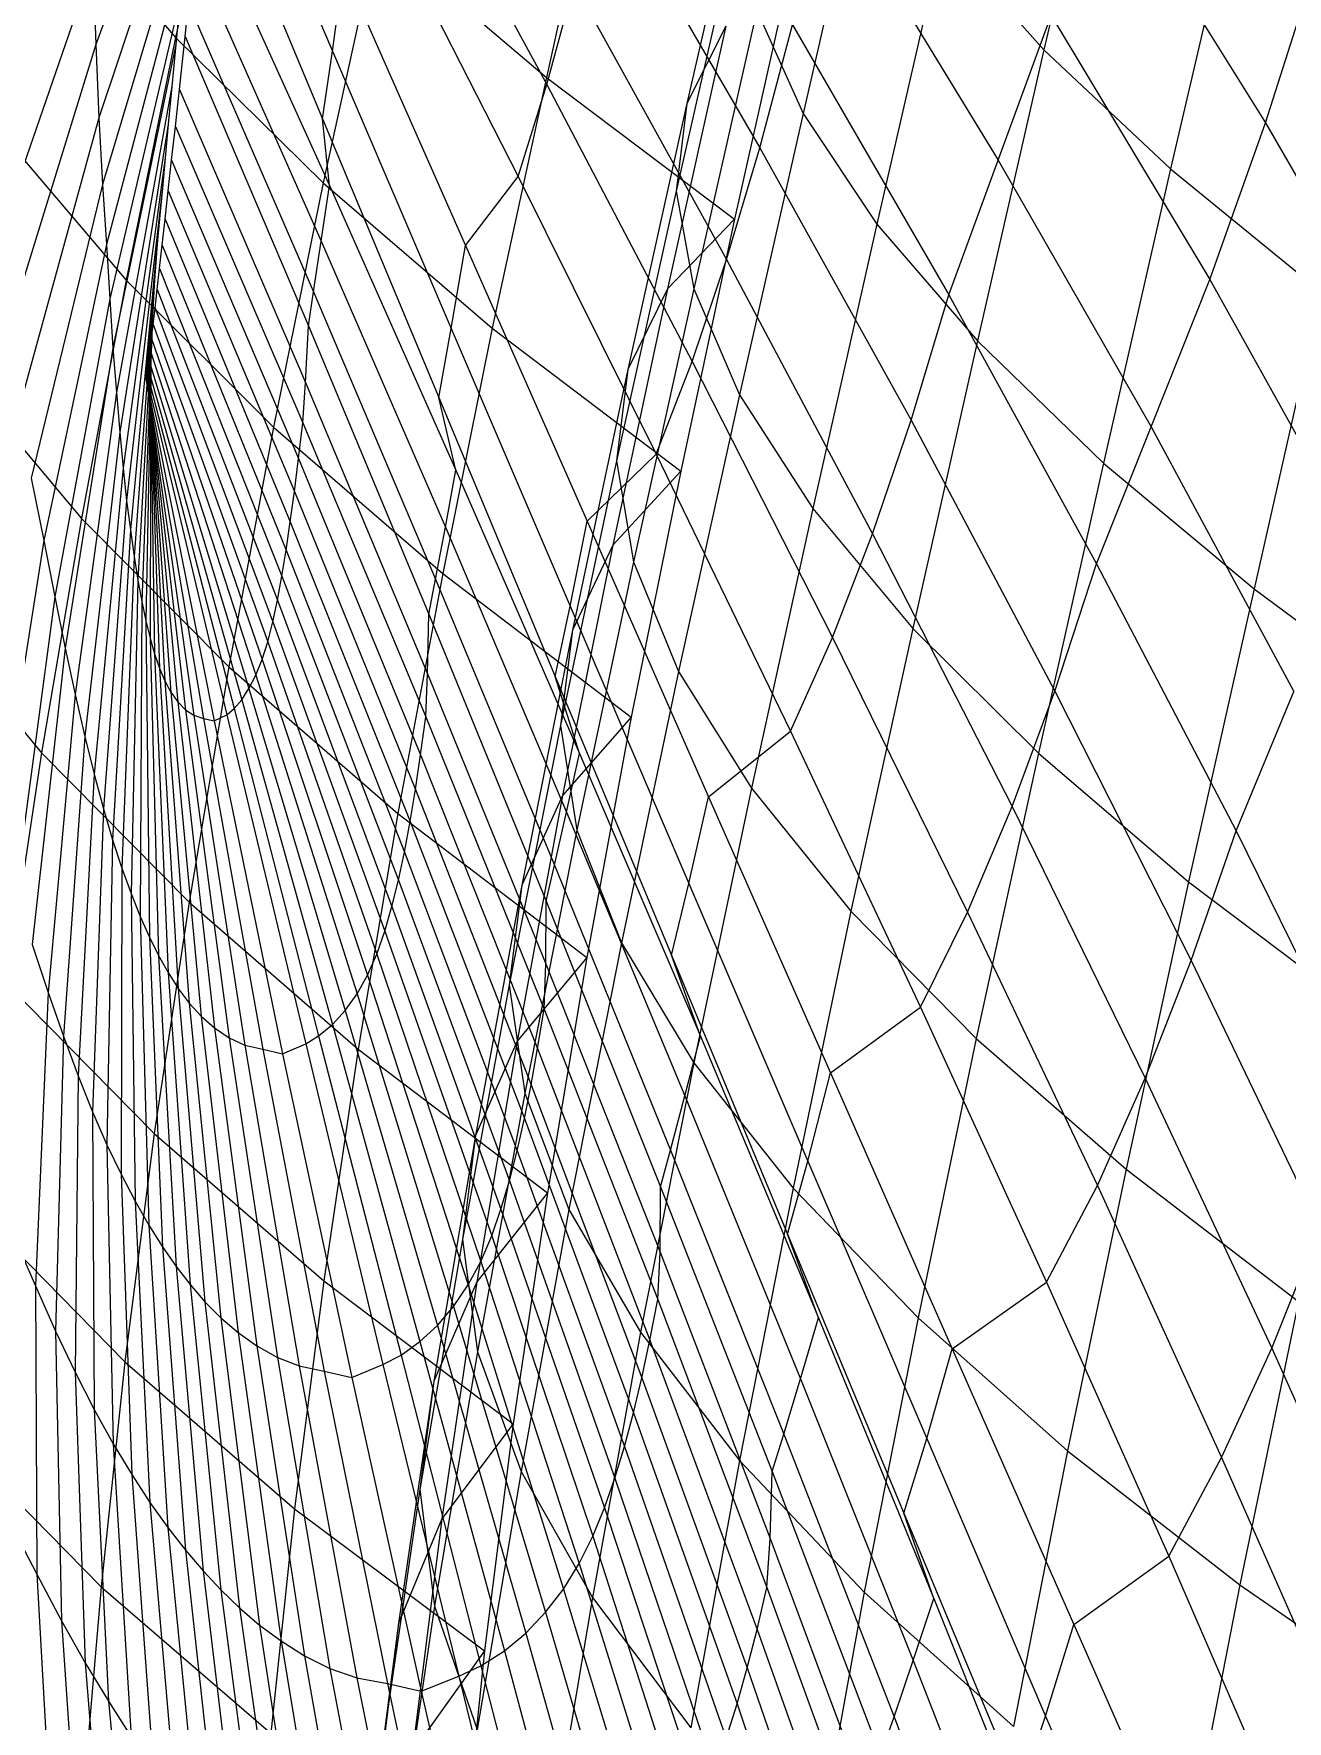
# Model space of a CAD drawing. Extents: x -429 to 429, y -1 to 209.
# Drawn here: x -425.75 to -419.12, y 125.71 to 134.63 of the extents above; entities that cross this region are included whole.
import ezdxf

# ---------------------------------------------------------------- set-up
doc = ezdxf.new("R2010")
doc.units = 0

msp = doc.modelspace()

# ---------------------------------------------------------------- linework, layer by layer
at = {"layer": 'default', "color": 5, "linetype": 'CONTINUOUS'}
for p, q in [((-424.853, 136.102, 258.441), (-425.424, 134.569, 256.815)), ((-420.048, 136.087, 215.105), (-420.412, 134.54, 215.056)), ((-424.714, 135.914, 227.342), (-425.002, 134.606, 227.328)), ((-422.737, 135.753, 225.515), (-423.042, 134.395, 225.495)), ((-424.889, 135.731, 258.458), (-425.408, 134.181, 256.847)), ((-421.972, 135.692, 221.896), (-422.299, 134.257, 221.864)), ((-421.339, 135.71, 217.671), (-421.685, 134.204, 217.631)), ((-419.377, 135.473, 213.912), (-419.742, 133.911, 213.861)), ((-424.921, 135.394, 258.474), (-425.388, 133.829, 256.877)), ((-425.661, 135.37, 228.393), (-425.002, 134.606, 227.328)), ((-422.025, 135.246, 220.45), (-422.356, 133.793, 220.415)), ((-423.934, 135.154, 226.368), (-424.222, 133.837, 226.354)), ((-423.934, 135.154, 226.368), (-423.042, 134.395, 225.495)), ((-420.946, 135.142, 216.331), (-421.295, 133.62, 216.289)), ((-420.946, 135.142, 216.331), (-420.412, 134.54, 215.056)), ((-424.951, 135.089, 258.488), (-425.368, 133.511, 256.905)), ((-425.439, 134.995, 256.78), (-425.96, 133.487, 255.148)), ((-425.439, 134.995, 256.78), (-425.424, 134.569, 256.815)), ((-421.741, 135.011, 224.755), (-422.047, 133.645, 224.732)), ((-421.741, 135.011, 224.755), (-422.047, 133.645, 224.732)), ((-424.977, 134.814, 258.501), (-425.35, 133.224, 256.932)), ((-424.977, 134.814, 258.501), (-425.001, 134.568, 258.513)), ((-422.093, 134.665, 223.315), (-422.402, 133.278, 223.29)), ((-422.093, 134.665, 223.315), (-422.299, 134.257, 221.864)), ((-421.929, 134.748, 219.023), (-422.263, 133.278, 218.987)), ((-421.929, 134.748, 219.023), (-421.685, 134.204, 217.631)), ((-425.002, 134.606, 227.328), (-425.263, 133.323, 227.324)), ((-425.002, 134.606, 227.328), (-424.222, 133.837, 226.354)), ((-424.982, 134.331, 258.536), (-424.951, 134.611, 258.524)), ((-424.951, 134.611, 258.524), (-424.3, 133.082, 257.269)), ((-425.424, 134.569, 256.815), (-425.895, 133.044, 255.198)), ((-425.424, 134.569, 256.815), (-425.408, 134.181, 256.847)), ((-425.001, 134.568, 258.513), (-425.333, 132.964, 256.955)), ((-425.001, 134.568, 258.513), (-425.022, 134.347, 258.523)), ((-420.412, 134.54, 215.056), (-420.763, 133.002, 215.013)), ((-420.412, 134.54, 215.056), (-419.742, 133.911, 213.861)), ((-423.042, 134.395, 225.495), (-423.328, 133.069, 225.48)), ((-423.042, 134.395, 225.495), (-422.047, 133.645, 224.732)), ((-425.022, 134.347, 258.523), (-425.315, 132.73, 256.978)), ((-425.022, 134.347, 258.523), (-425.041, 134.148, 258.533)), ((-425.003, 134.136, 258.544), (-424.982, 134.331, 258.536)), ((-424.982, 134.331, 258.536), (-424.315, 132.783, 257.288)), ((-422.299, 134.257, 221.864), (-422.611, 132.851, 221.836)), ((-422.299, 134.257, 221.864), (-422.356, 133.793, 220.415)), ((-425.408, 134.181, 256.847), (-425.831, 132.641, 255.245)), ((-425.408, 134.181, 256.847), (-425.388, 133.829, 256.877)), ((-425.041, 134.148, 258.533), (-425.297, 132.52, 256.999)), ((-425.041, 134.148, 258.533), (-425.057, 133.97, 258.541)), ((-425.023, 133.958, 258.552), (-425.003, 134.136, 258.544)), ((-425.003, 134.136, 258.544), (-424.329, 132.57, 257.301)), ((-421.685, 134.204, 217.631), (-422.021, 132.717, 217.593)), ((-421.685, 134.204, 217.631), (-421.295, 133.62, 216.289)), ((-425.921, 134.097, 228.389), (-425.263, 133.323, 227.324)), ((-425.057, 133.97, 258.541), (-425.279, 132.33, 257.018)), ((-425.057, 133.97, 258.541), (-425.072, 133.81, 258.549)), ((-425.041, 133.795, 258.559), (-425.023, 133.958, 258.552)), ((-425.023, 133.958, 258.552), (-424.352, 132.381, 257.309)), ((-419.742, 133.911, 213.861), (-420.096, 132.357, 213.816)), ((-419.742, 133.911, 213.861), (-418.945, 133.261, 212.758)), ((-425.388, 133.829, 256.877), (-425.765, 132.276, 255.29)), ((-425.388, 133.829, 256.877), (-425.368, 133.511, 256.905)), ((-425.072, 133.81, 258.549), (-425.261, 132.158, 257.037)), ((-425.072, 133.81, 258.549), (-425.086, 133.666, 258.556)), ((-425.058, 133.645, 258.565), (-425.041, 133.795, 258.559)), ((-425.041, 133.795, 258.559), (-424.374, 132.207, 257.316)), ((-424.222, 133.837, 226.354), (-424.484, 132.546, 226.348)), ((-424.222, 133.837, 226.354), (-423.328, 133.069, 225.48)), ((-422.356, 133.793, 220.415), (-422.671, 132.368, 220.386)), ((-422.356, 133.793, 220.415), (-422.263, 133.278, 218.987)), ((-425.086, 133.666, 258.556), (-425.241, 132.003, 257.054)), ((-425.086, 133.666, 258.556), (-425.098, 133.538, 258.562)), ((-425.073, 133.508, 258.571), (-425.058, 133.645, 258.565)), ((-425.058, 133.645, 258.565), (-424.396, 132.046, 257.322)), ((-422.047, 133.645, 224.732), (-422.402, 133.278, 223.29)), ((-422.047, 133.645, 224.732), (-422.331, 132.313, 224.715)), ((-422.047, 133.645, 224.732), (-422.331, 132.313, 224.715)), ((-421.295, 133.62, 216.289), (-421.634, 132.116, 216.251)), ((-421.295, 133.62, 216.289), (-420.763, 133.002, 215.013)), ((-425.368, 133.511, 256.905), (-425.699, 131.948, 255.333)), ((-425.368, 133.511, 256.905), (-425.35, 133.224, 256.932)), ((-425.098, 133.538, 258.562), (-425.221, 131.863, 257.071)), ((-425.098, 133.538, 258.562), (-425.108, 133.422, 258.567)), ((-425.087, 133.385, 258.576), (-425.073, 133.508, 258.571)), ((-425.073, 133.508, 258.571), (-424.418, 131.897, 257.327)), ((-425.108, 133.422, 258.567), (-425.201, 131.738, 257.087)), ((-425.108, 133.422, 258.567), (-425.117, 133.318, 258.572)), ((-425.099, 133.274, 258.581), (-425.087, 133.385, 258.576)), ((-425.087, 133.385, 258.576), (-424.441, 131.759, 257.33)), ((-425.263, 133.323, 227.324), (-425.5, 132.064, 227.327)), ((-425.263, 133.323, 227.324), (-424.484, 132.546, 226.348)), ((-425.117, 133.318, 258.572), (-425.18, 131.625, 257.102)), ((-425.117, 133.318, 258.572), (-425.126, 133.225, 258.577)), ((-425.11, 133.175, 258.585), (-425.099, 133.274, 258.581)), ((-425.099, 133.274, 258.581), (-424.464, 131.633, 257.333)), ((-422.402, 133.278, 223.29), (-422.691, 131.923, 223.27)), ((-422.402, 133.278, 223.29), (-422.611, 132.851, 221.836)), ((-422.263, 133.278, 218.987), (-422.581, 131.834, 218.956)), ((-422.263, 133.278, 218.987), (-422.021, 132.717, 217.593)), ((-418.945, 133.261, 212.758), (-419.3, 131.692, 212.712)), ((-425.35, 133.224, 256.932), (-425.64, 131.649, 255.373)), ((-425.35, 133.224, 256.932), (-425.333, 132.964, 256.955)), ((-425.126, 133.225, 258.577), (-425.159, 131.523, 257.116)), ((-425.126, 133.225, 258.577), (-425.133, 133.142, 258.581)), ((-425.121, 133.089, 258.588), (-425.11, 133.175, 258.585)), ((-425.11, 133.175, 258.585), (-424.488, 131.518, 257.334)), ((-425.14, 133.067, 258.585), (-425.145, 133.002, 258.588)), ((-425.133, 133.142, 258.581), (-425.14, 133.067, 258.585)), ((-425.14, 133.067, 258.585), (-425.114, 131.349, 257.143)), ((-425.133, 133.142, 258.581), (-425.137, 131.432, 257.129)), ((-425.129, 133.015, 258.591), (-425.121, 133.089, 258.588)), ((-425.121, 133.089, 258.588), (-424.515, 131.412, 257.334)), ((-424.315, 132.783, 257.288), (-424.3, 133.082, 257.269)), ((-424.3, 133.082, 257.269), (-423.664, 131.559, 256.008)), ((-423.328, 133.069, 225.48), (-423.59, 131.773, 225.472)), ((-423.328, 133.069, 225.48), (-422.331, 132.313, 224.715)), ((-425.145, 133.002, 258.588), (-425.15, 132.945, 258.591)), ((-425.145, 133.002, 258.588), (-425.088, 131.273, 257.157)), ((-425.137, 132.953, 258.594), (-425.129, 133.015, 258.591)), ((-425.129, 133.015, 258.591), (-424.545, 131.318, 257.332)), ((-420.763, 133.002, 215.013), (-421.105, 131.482, 214.973)), ((-420.763, 133.002, 215.013), (-420.096, 132.357, 213.816)), ((-425.333, 132.964, 256.955), (-425.586, 131.378, 255.409)), ((-425.333, 132.964, 256.955), (-425.315, 132.73, 256.978)), ((-425.154, 132.898, 258.593), (-425.156, 132.86, 258.595)), ((-425.15, 132.945, 258.591), (-425.154, 132.898, 258.593)), ((-425.154, 132.898, 258.593), (-425.027, 131.146, 257.186)), ((-425.15, 132.945, 258.591), (-425.059, 131.205, 257.171)), ((-425.148, 132.863, 258.597), (-425.143, 132.903, 258.596)), ((-425.143, 132.903, 258.596), (-425.137, 132.953, 258.594)), ((-425.143, 132.903, 258.596), (-424.614, 131.165, 257.321)), ((-425.137, 132.953, 258.594), (-424.578, 131.236, 257.327)), ((-426.156, 132.847, 228.393), (-425.5, 132.064, 227.327)), ((-425.158, 132.831, 258.597), (-425.159, 132.812, 258.598)), ((-425.159, 132.812, 258.598), (-424.906, 131.024, 257.235)), ((-425.159, 132.812, 258.598), (-425.159, 132.802, 258.599)), ((-425.159, 132.802, 258.599), (-424.855, 131.007, 257.254)), ((-425.159, 132.802, 258.599), (-425.158, 132.801, 258.599)), ((-425.156, 132.86, 258.595), (-425.158, 132.831, 258.597)), ((-425.158, 132.831, 258.597), (-424.95, 131.053, 257.219)), ((-425.158, 132.801, 258.599), (-425.156, 132.811, 258.599)), ((-425.158, 132.801, 258.599), (-424.798, 130.994, 257.275)), ((-425.156, 132.86, 258.595), (-424.991, 131.095, 257.202)), ((-425.156, 132.811, 258.599), (-425.153, 132.832, 258.598)), ((-425.156, 132.811, 258.599), (-424.731, 131.027, 257.293)), ((-425.153, 132.832, 258.598), (-425.148, 132.863, 258.597)), ((-425.153, 132.832, 258.598), (-424.693, 131.06, 257.303)), ((-425.148, 132.863, 258.597), (-424.652, 131.106, 257.313)), ((-422.611, 132.851, 221.836), (-422.903, 131.474, 221.814)), ((-422.611, 132.851, 221.836), (-422.671, 132.368, 220.386)), ((-425.315, 132.73, 256.978), (-425.533, 131.133, 255.443)), ((-425.315, 132.73, 256.978), (-425.297, 132.52, 256.999)), ((-424.329, 132.57, 257.301), (-424.315, 132.783, 257.288)), ((-424.315, 132.783, 257.288), (-423.67, 131.242, 256.032)), ((-422.021, 132.717, 217.593), (-422.343, 131.255, 217.561)), ((-422.021, 132.717, 217.593), (-421.634, 132.116, 216.251)), ((-424.484, 132.546, 226.348), (-424.721, 131.28, 226.35)), ((-424.484, 132.546, 226.348), (-423.59, 131.773, 225.472)), ((-424.352, 132.381, 257.309), (-424.329, 132.57, 257.301)), ((-424.329, 132.57, 257.301), (-423.679, 131.015, 256.048)), ((-425.297, 132.52, 256.999), (-425.482, 130.912, 255.475)), ((-425.297, 132.52, 256.999), (-425.279, 132.33, 257.018)), ((-424.374, 132.207, 257.316), (-424.352, 132.381, 257.309)), ((-424.352, 132.381, 257.309), (-423.707, 130.815, 256.055)), ((-422.671, 132.368, 220.386), (-422.967, 130.97, 220.362)), ((-422.671, 132.368, 220.386), (-422.581, 131.834, 218.956)), ((-420.096, 132.357, 213.816), (-420.44, 130.823, 213.774)), ((-420.096, 132.357, 213.816), (-419.3, 131.692, 212.712)), ((-425.765, 132.276, 255.29), (-425.699, 131.948, 255.333)), ((-425.279, 132.33, 257.018), (-425.433, 130.712, 255.505)), ((-425.279, 132.33, 257.018), (-425.261, 132.158, 257.037)), ((-422.331, 132.313, 224.715), (-422.691, 131.923, 223.27)), ((-422.331, 132.313, 224.715), (-422.593, 131.014, 224.706)), ((-422.331, 132.313, 224.715), (-422.593, 131.014, 224.706)), ((-424.396, 132.046, 257.322), (-424.374, 132.207, 257.316)), ((-424.374, 132.207, 257.316), (-423.734, 130.632, 256.061)), ((-425.261, 132.158, 257.037), (-425.384, 130.53, 255.534)), ((-425.261, 132.158, 257.037), (-425.241, 132.003, 257.054)), ((-421.634, 132.116, 216.251), (-421.958, 130.638, 216.217)), ((-421.634, 132.116, 216.251), (-421.105, 131.482, 214.973)), ((-425.5, 132.064, 227.327), (-425.711, 130.825, 227.339)), ((-425.5, 132.064, 227.327), (-424.721, 131.28, 226.35)), ((-425.241, 132.003, 257.054), (-425.335, 130.365, 255.562)), ((-425.241, 132.003, 257.054), (-425.221, 131.863, 257.071)), ((-424.418, 131.897, 257.327), (-424.396, 132.046, 257.322)), ((-424.396, 132.046, 257.322), (-423.762, 130.462, 256.065)), ((-425.699, 131.948, 255.333), (-425.944, 130.402, 253.775)), ((-425.699, 131.948, 255.333), (-425.64, 131.649, 255.373)), ((-422.691, 131.923, 223.27), (-422.956, 130.599, 223.258)), ((-422.691, 131.923, 223.27), (-422.903, 131.474, 221.814)), ((-425.221, 131.863, 257.071), (-425.286, 130.216, 255.588)), ((-425.221, 131.863, 257.071), (-425.201, 131.738, 257.087)), ((-424.441, 131.759, 257.33), (-424.418, 131.897, 257.327)), ((-424.418, 131.897, 257.327), (-423.792, 130.301, 256.069)), ((-422.581, 131.834, 218.956), (-422.88, 130.417, 218.931)), ((-422.581, 131.834, 218.956), (-422.343, 131.255, 217.561)), ((-425.201, 131.738, 257.087), (-425.237, 130.082, 255.614)), ((-425.201, 131.738, 257.087), (-425.18, 131.625, 257.102)), ((-424.464, 131.633, 257.333), (-424.441, 131.759, 257.33)), ((-424.441, 131.759, 257.33), (-423.824, 130.152, 256.07)), ((-423.59, 131.773, 225.472), (-423.827, 130.504, 225.473)), ((-423.59, 131.773, 225.472), (-422.593, 131.014, 224.706)), ((-425.64, 131.649, 255.373), (-425.849, 130.093, 253.827)), ((-425.64, 131.649, 255.373), (-425.586, 131.378, 255.409)), ((-424.488, 131.518, 257.334), (-424.464, 131.633, 257.333)), ((-424.464, 131.633, 257.333), (-423.858, 130.013, 256.07)), ((-419.3, 131.692, 212.712), (-419.647, 130.144, 212.668)), ((-419.3, 131.692, 212.712), (-418.386, 131.014, 211.712)), ((-426.366, 131.615, 228.405), (-425.711, 130.825, 227.339)), ((-425.18, 131.625, 257.102), (-425.189, 129.961, 255.638)), ((-425.18, 131.625, 257.102), (-425.159, 131.523, 257.116)), ((-423.67, 131.242, 256.032), (-423.664, 131.559, 256.008)), ((-423.664, 131.559, 256.008), (-423.043, 130.042, 254.74)), ((-425.159, 131.523, 257.116), (-425.14, 129.852, 255.662)), ((-425.159, 131.523, 257.116), (-425.137, 131.432, 257.129)), ((-424.515, 131.412, 257.334), (-424.488, 131.518, 257.334)), ((-424.488, 131.518, 257.334), (-423.895, 129.883, 256.068)), ((-422.903, 131.474, 221.814), (-423.172, 130.126, 221.8)), ((-422.903, 131.474, 221.814), (-422.967, 130.97, 220.362)), ((-421.105, 131.482, 214.973), (-421.432, 129.989, 214.938)), ((-421.105, 131.482, 214.973), (-420.44, 130.823, 213.774)), ((-425.586, 131.378, 255.409), (-425.761, 129.812, 253.876)), ((-425.586, 131.378, 255.409), (-425.533, 131.133, 255.443)), ((-425.137, 131.432, 257.129), (-425.092, 129.754, 255.684)), ((-425.137, 131.432, 257.129), (-425.114, 131.349, 257.143)), ((-424.545, 131.318, 257.332), (-424.515, 131.412, 257.334)), ((-424.515, 131.412, 257.334), (-423.938, 129.762, 256.064)), ((-425.114, 131.349, 257.143), (-425.042, 129.664, 255.707)), ((-425.114, 131.349, 257.143), (-425.088, 131.273, 257.157)), ((-425.088, 131.273, 257.157), (-424.988, 129.58, 255.731)), ((-425.088, 131.273, 257.157), (-425.059, 131.205, 257.171)), ((-424.721, 131.28, 226.35), (-424.931, 130.037, 226.361)), ((-424.721, 131.28, 226.35), (-423.827, 130.504, 225.473)), ((-424.578, 131.236, 257.327), (-424.545, 131.318, 257.332)), ((-424.545, 131.318, 257.332), (-423.987, 129.65, 256.057)), ((-425.059, 131.205, 257.171), (-424.93, 129.503, 255.756)), ((-425.059, 131.205, 257.171), (-425.027, 131.146, 257.186)), ((-424.614, 131.165, 257.321), (-424.578, 131.236, 257.327)), ((-424.578, 131.236, 257.327), (-424.043, 129.551, 256.046)), ((-423.679, 131.015, 256.048), (-423.67, 131.242, 256.032)), ((-423.67, 131.242, 256.032), (-423.045, 129.71, 254.767)), ((-422.343, 131.255, 217.561), (-422.645, 129.821, 217.535)), ((-422.343, 131.255, 217.561), (-421.958, 130.638, 216.217)), ((-425.533, 131.133, 255.443), (-425.676, 129.558, 253.921)), ((-425.533, 131.133, 255.443), (-425.482, 130.912, 255.475)), ((-425.027, 131.146, 257.186), (-424.866, 129.434, 255.782)), ((-425.027, 131.146, 257.186), (-424.991, 131.095, 257.202)), ((-424.991, 131.095, 257.202), (-424.797, 129.372, 255.809)), ((-424.991, 131.095, 257.202), (-424.95, 131.053, 257.219)), ((-424.693, 131.06, 257.303), (-424.652, 131.106, 257.313)), ((-424.652, 131.106, 257.313), (-424.614, 131.165, 257.321)), ((-424.652, 131.106, 257.313), (-424.173, 129.39, 256.016)), ((-424.614, 131.165, 257.321), (-424.105, 129.463, 256.032)), ((-424.95, 131.053, 257.219), (-424.719, 129.319, 255.839)), ((-424.95, 131.053, 257.219), (-424.906, 131.024, 257.235)), ((-424.906, 131.024, 257.235), (-424.636, 129.281, 255.87)), ((-424.906, 131.024, 257.235), (-424.855, 131.007, 257.254)), ((-424.855, 131.007, 257.254), (-424.54, 129.259, 255.904)), ((-424.855, 131.007, 257.254), (-424.798, 130.994, 257.275)), ((-424.798, 130.994, 257.275), (-424.731, 131.027, 257.293)), ((-424.731, 131.027, 257.293), (-424.693, 131.06, 257.303)), ((-424.731, 131.027, 257.293), (-424.314, 129.287, 255.977)), ((-424.693, 131.06, 257.303), (-424.246, 129.33, 255.996)), ((-423.707, 130.815, 256.055), (-423.679, 131.015, 256.048)), ((-423.679, 131.015, 256.048), (-423.054, 129.471, 254.784)), ((-422.593, 131.014, 224.706), (-422.956, 130.599, 223.258)), ((-422.593, 131.014, 224.706), (-422.828, 129.744, 224.705)), ((-422.593, 131.014, 224.706), (-422.828, 129.744, 224.705)), ((-424.798, 130.994, 257.275), (-424.436, 129.235, 255.942)), ((-422.967, 130.97, 220.362), (-423.239, 129.6, 220.346)), ((-422.967, 130.97, 220.362), (-422.88, 130.417, 218.931)), ((-425.482, 130.912, 255.475), (-425.595, 129.328, 253.964)), ((-425.482, 130.912, 255.475), (-425.433, 130.712, 255.505)), ((-425.711, 130.825, 227.339), (-425.894, 129.604, 227.359)), ((-425.711, 130.825, 227.339), (-424.931, 130.037, 226.361)), ((-423.734, 130.632, 256.061), (-423.707, 130.815, 256.055)), ((-423.707, 130.815, 256.055), (-423.088, 129.262, 254.79)), ((-420.44, 130.823, 213.774), (-420.769, 129.316, 213.738)), ((-420.44, 130.823, 213.774), (-419.647, 130.144, 212.668)), ((-425.433, 130.712, 255.505), (-425.517, 129.119, 254.004)), ((-425.433, 130.712, 255.505), (-425.384, 130.53, 255.534)), ((-423.762, 130.462, 256.065), (-423.734, 130.632, 256.061)), ((-423.734, 130.632, 256.061), (-423.122, 129.071, 254.794)), ((-422.956, 130.599, 223.258), (-423.196, 129.302, 223.255)), ((-422.956, 130.599, 223.258), (-423.172, 130.126, 221.8)), ((-421.958, 130.638, 216.217), (-422.263, 129.187, 216.189)), ((-421.958, 130.638, 216.217), (-421.432, 129.989, 214.938)), ((-425.384, 130.53, 255.534), (-425.441, 128.928, 254.043)), ((-425.384, 130.53, 255.534), (-425.335, 130.365, 255.562)), ((-423.827, 130.504, 225.473), (-424.037, 129.259, 225.483)), ((-423.827, 130.504, 225.473), (-422.828, 129.744, 224.705)), ((-423.792, 130.301, 256.069), (-423.762, 130.462, 256.065)), ((-423.762, 130.462, 256.065), (-423.158, 128.892, 254.796)), ((-422.88, 130.417, 218.931), (-423.156, 129.026, 218.914)), ((-422.88, 130.417, 218.931), (-422.645, 129.821, 217.535)), ((-425.335, 130.365, 255.562), (-425.365, 128.754, 254.08)), ((-425.335, 130.365, 255.562), (-425.286, 130.216, 255.588)), ((-423.824, 130.152, 256.07), (-423.792, 130.301, 256.069)), ((-423.792, 130.301, 256.069), (-423.196, 128.722, 254.797)), ((-425.286, 130.216, 255.588), (-425.29, 128.598, 254.116)), ((-425.286, 130.216, 255.588), (-425.237, 130.082, 255.614)), ((-423.858, 130.013, 256.07), (-423.824, 130.152, 256.07)), ((-423.824, 130.152, 256.07), (-423.237, 128.563, 254.796)), ((-423.172, 130.126, 221.8), (-423.416, 128.803, 221.794)), ((-423.172, 130.126, 221.8), (-423.239, 129.6, 220.346)), ((-419.647, 130.144, 212.668), (-419.977, 128.625, 212.63)), ((-419.647, 130.144, 212.668), (-418.734, 129.454, 211.667)), ((-425.237, 130.082, 255.614), (-425.216, 128.456, 254.151)), ((-425.237, 130.082, 255.614), (-425.189, 129.961, 255.638)), ((-424.931, 130.037, 226.361), (-425.115, 128.813, 226.381)), ((-424.931, 130.037, 226.361), (-424.037, 129.259, 225.483)), ((-423.045, 129.71, 254.767), (-423.043, 130.042, 254.74)), ((-423.043, 130.042, 254.74), (-422.439, 128.531, 253.467)), ((-425.189, 129.961, 255.638), (-425.143, 128.329, 254.184)), ((-425.189, 129.961, 255.638), (-425.14, 129.852, 255.662)), ((-423.895, 129.883, 256.068), (-423.858, 130.013, 256.07)), ((-423.858, 130.013, 256.07), (-423.282, 128.414, 254.793)), ((-421.432, 129.989, 214.938), (-421.738, 128.524, 214.909)), ((-421.432, 129.989, 214.938), (-420.769, 129.316, 213.738)), ((-425.14, 129.852, 255.662), (-425.071, 128.214, 254.216)), ((-425.14, 129.852, 255.662), (-425.092, 129.754, 255.684)), ((-423.938, 129.762, 256.064), (-423.895, 129.883, 256.068)), ((-423.895, 129.883, 256.068), (-423.331, 128.272, 254.788)), ((-425.761, 129.812, 253.876), (-425.676, 129.558, 253.921)), ((-423.987, 129.65, 256.057), (-423.938, 129.762, 256.064)), ((-423.938, 129.762, 256.064), (-423.389, 128.138, 254.78)), ((-422.645, 129.821, 217.535), (-422.923, 128.412, 217.517)), ((-422.645, 129.821, 217.535), (-422.263, 129.187, 216.189)), ((-425.092, 129.754, 255.684), (-424.999, 128.111, 254.247)), ((-425.092, 129.754, 255.684), (-425.042, 129.664, 255.707)), ((-422.828, 129.744, 224.705), (-423.196, 129.302, 223.255)), ((-423.054, 129.471, 254.784), (-423.045, 129.71, 254.767)), ((-423.045, 129.71, 254.767), (-422.441, 128.187, 253.494)), ((-422.828, 129.744, 224.705), (-423.036, 128.5, 224.712)), ((-422.828, 129.744, 224.705), (-423.036, 128.5, 224.712)), ((-425.894, 129.604, 227.359), (-425.115, 128.813, 226.381)), ((-425.042, 129.664, 255.707), (-424.925, 128.015, 254.278)), ((-425.042, 129.664, 255.707), (-424.988, 129.58, 255.731)), ((-424.988, 129.58, 255.731), (-424.847, 127.924, 254.311)), ((-424.988, 129.58, 255.731), (-424.93, 129.503, 255.756)), ((-424.043, 129.551, 256.046), (-423.987, 129.65, 256.057)), ((-423.987, 129.65, 256.057), (-423.455, 128.013, 254.768)), ((-423.239, 129.6, 220.346), (-423.486, 128.254, 220.34)), ((-423.239, 129.6, 220.346), (-423.156, 129.026, 218.914)), ((-425.676, 129.558, 253.921), (-425.743, 128.008, 252.415)), ((-425.676, 129.558, 253.921), (-425.595, 129.328, 253.964)), ((-424.93, 129.503, 255.756), (-424.763, 127.839, 254.345)), ((-424.93, 129.503, 255.756), (-424.866, 129.434, 255.782)), ((-424.105, 129.463, 256.032), (-424.043, 129.551, 256.046)), ((-424.043, 129.551, 256.046), (-423.532, 127.9, 254.751)), ((-424.866, 129.434, 255.782), (-424.672, 127.762, 254.381)), ((-424.866, 129.434, 255.782), (-424.797, 129.372, 255.809)), ((-424.173, 129.39, 256.016), (-424.105, 129.463, 256.032)), ((-424.105, 129.463, 256.032), (-423.617, 127.799, 254.73)), ((-423.088, 129.262, 254.79), (-423.054, 129.471, 254.784)), ((-423.054, 129.471, 254.784), (-422.453, 127.937, 253.51)), ((-425.595, 129.328, 253.964), (-425.637, 127.769, 252.468)), ((-425.595, 129.328, 253.964), (-425.517, 129.119, 254.004)), ((-424.797, 129.372, 255.809), (-424.573, 127.691, 254.419)), ((-424.797, 129.372, 255.809), (-424.719, 129.319, 255.839)), ((-424.719, 129.319, 255.839), (-424.464, 127.629, 254.46)), ((-424.719, 129.319, 255.839), (-424.636, 129.281, 255.87)), ((-424.314, 129.287, 255.977), (-424.246, 129.33, 255.996)), ((-424.246, 129.33, 255.996), (-424.173, 129.39, 256.016)), ((-424.246, 129.33, 255.996), (-423.81, 127.643, 254.678)), ((-424.173, 129.39, 256.016), (-423.71, 127.714, 254.706)), ((-420.769, 129.316, 213.738), (-421.077, 127.839, 213.708)), ((-420.769, 129.316, 213.738), (-419.977, 128.625, 212.63)), ((-424.636, 129.281, 255.87), (-424.348, 127.585, 254.502)), ((-424.636, 129.281, 255.87), (-424.54, 129.259, 255.904)), ((-424.54, 129.259, 255.904), (-424.216, 127.558, 254.549)), ((-424.54, 129.259, 255.904), (-424.436, 129.235, 255.942)), ((-424.436, 129.235, 255.942), (-424.314, 129.287, 255.977)), ((-424.436, 129.235, 255.942), (-424.071, 127.525, 254.602)), ((-424.314, 129.287, 255.977), (-423.906, 127.593, 254.65)), ((-424.037, 129.259, 225.483), (-424.219, 128.035, 225.502)), ((-424.037, 129.259, 225.483), (-423.036, 128.5, 224.712)), ((-423.196, 129.302, 223.255), (-423.416, 128.803, 221.794)), ((-423.196, 129.302, 223.255), (-423.41, 128.03, 223.26)), ((-423.122, 129.071, 254.794), (-423.088, 129.262, 254.79)), ((-423.088, 129.262, 254.79), (-422.495, 127.721, 253.513)), ((-422.263, 129.187, 216.189), (-422.544, 127.763, 216.171)), ((-422.263, 129.187, 216.189), (-421.738, 128.524, 214.909)), ((-425.517, 129.119, 254.004), (-425.533, 127.553, 252.518)), ((-425.517, 129.119, 254.004), (-425.441, 128.928, 254.043)), ((-423.158, 128.892, 254.796), (-423.122, 129.071, 254.794)), ((-423.122, 129.071, 254.794), (-422.538, 127.523, 253.515)), ((-423.156, 129.026, 218.914), (-423.406, 127.66, 218.906)), ((-423.156, 129.026, 218.914), (-422.923, 128.412, 217.517)), ((-425.441, 128.928, 254.043), (-425.432, 127.355, 252.566)), ((-425.441, 128.928, 254.043), (-425.365, 128.754, 254.08)), ((-423.196, 128.722, 254.797), (-423.158, 128.892, 254.796)), ((-423.158, 128.892, 254.796), (-422.581, 127.337, 253.515)), ((-425.115, 128.813, 226.381), (-425.27, 127.607, 226.411)), ((-425.115, 128.813, 226.381), (-424.219, 128.035, 225.502)), ((-423.416, 128.803, 221.794), (-423.636, 127.505, 221.798)), ((-423.416, 128.803, 221.794), (-423.486, 128.254, 220.34)), ((-425.365, 128.754, 254.08), (-425.332, 127.174, 252.612)), ((-425.365, 128.754, 254.08), (-425.29, 128.598, 254.116)), ((-423.237, 128.563, 254.796), (-423.196, 128.722, 254.797)), ((-423.196, 128.722, 254.797), (-422.629, 127.16, 253.513)), ((-425.29, 128.598, 254.116), (-425.234, 127.011, 252.656)), ((-425.29, 128.598, 254.116), (-425.216, 128.456, 254.151)), ((-419.977, 128.625, 212.63), (-420.287, 127.137, 212.599)), ((-419.977, 128.625, 212.63), (-419.065, 127.925, 211.627)), ((-423.282, 128.414, 254.793), (-423.237, 128.563, 254.796)), ((-423.237, 128.563, 254.796), (-422.68, 126.993, 253.509)), ((-422.441, 128.187, 253.494), (-422.439, 128.531, 253.467)), ((-422.439, 128.531, 253.467), (-421.849, 127.027, 252.187)), ((-421.738, 128.524, 214.909), (-422.021, 127.086, 214.89)), ((-421.738, 128.524, 214.909), (-421.077, 127.839, 213.708)), ((-425.216, 128.456, 254.151), (-425.138, 126.864, 252.699)), ((-425.216, 128.456, 254.151), (-425.143, 128.329, 254.184)), ((-423.036, 128.5, 224.712), (-423.41, 128.03, 223.26)), ((-423.036, 128.5, 224.712), (-423.217, 127.279, 224.73)), ((-423.036, 128.5, 224.712), (-423.217, 127.279, 224.73)), ((-426.049, 128.4, 227.39), (-425.27, 127.607, 226.411)), ((-423.331, 128.272, 254.788), (-423.282, 128.414, 254.793)), ((-423.282, 128.414, 254.793), (-422.735, 126.836, 253.503)), ((-422.923, 128.412, 217.517), (-423.175, 127.027, 217.508)), ((-422.923, 128.412, 217.517), (-422.544, 127.763, 216.171)), ((-425.857, 128.27, 252.359), (-425.743, 128.008, 252.415)), ((-425.143, 128.329, 254.184), (-425.043, 126.731, 252.74)), ((-425.143, 128.329, 254.184), (-425.071, 128.214, 254.216)), ((-423.486, 128.254, 220.34), (-423.71, 126.932, 220.342)), ((-423.486, 128.254, 220.34), (-423.406, 127.66, 218.906)), ((-423.389, 128.138, 254.78), (-423.331, 128.272, 254.788)), ((-423.331, 128.272, 254.788), (-422.797, 126.685, 253.494)), ((-425.071, 128.214, 254.216), (-424.95, 126.611, 252.78)), ((-425.071, 128.214, 254.216), (-424.999, 128.111, 254.247)), ((-422.453, 127.937, 253.51), (-422.441, 128.187, 253.494)), ((-422.441, 128.187, 253.494), (-421.859, 126.673, 252.212)), ((-424.999, 128.111, 254.247), (-424.857, 126.503, 252.819)), ((-424.999, 128.111, 254.247), (-424.925, 128.015, 254.278)), ((-423.455, 128.013, 254.768), (-423.389, 128.138, 254.78)), ((-423.389, 128.138, 254.78), (-422.869, 126.541, 253.482)), ((-425.743, 128.008, 252.415), (-425.736, 126.484, 250.927)), ((-425.743, 128.008, 252.415), (-425.637, 127.769, 252.468)), ((-424.925, 128.015, 254.278), (-424.763, 126.402, 252.858)), ((-424.925, 128.015, 254.278), (-424.847, 127.924, 254.311)), ((-424.219, 128.035, 225.502), (-424.373, 126.83, 225.531)), ((-424.219, 128.035, 225.502), (-423.217, 127.279, 224.73)), ((-423.41, 128.03, 223.26), (-423.636, 127.505, 221.798)), ((-423.41, 128.03, 223.26), (-423.594, 126.778, 223.276)), ((-423.532, 127.9, 254.751), (-423.455, 128.013, 254.768)), ((-423.455, 128.013, 254.768), (-422.951, 126.406, 253.465)), ((-424.847, 127.924, 254.311), (-424.664, 126.306, 252.898)), ((-424.847, 127.924, 254.311), (-424.763, 127.839, 254.345)), ((-423.617, 127.799, 254.73), (-423.532, 127.9, 254.751)), ((-423.532, 127.9, 254.751), (-423.046, 126.284, 253.442)), ((-422.495, 127.721, 253.513), (-422.453, 127.937, 253.51)), ((-422.453, 127.937, 253.51), (-421.877, 126.415, 252.226)), ((-419.065, 127.925, 211.627), (-419.375, 126.428, 211.594)), ((-424.763, 127.839, 254.345), (-424.558, 126.215, 252.94)), ((-424.763, 127.839, 254.345), (-424.672, 127.762, 254.381)), ((-423.71, 127.714, 254.706), (-423.617, 127.799, 254.73)), ((-423.617, 127.799, 254.73), (-423.15, 126.173, 253.416)), ((-421.077, 127.839, 213.708), (-421.362, 126.389, 213.688)), ((-421.077, 127.839, 213.708), (-420.287, 127.137, 212.599)), ((-425.637, 127.769, 252.468), (-425.606, 126.239, 250.989)), ((-425.637, 127.769, 252.468), (-425.533, 127.553, 252.518)), ((-424.672, 127.762, 254.381), (-424.444, 126.132, 252.984)), ((-424.672, 127.762, 254.381), (-424.573, 127.691, 254.419)), ((-423.81, 127.643, 254.678), (-423.71, 127.714, 254.706)), ((-423.71, 127.714, 254.706), (-423.264, 126.079, 253.385)), ((-422.544, 127.763, 216.171), (-422.798, 126.362, 216.162)), ((-422.544, 127.763, 216.171), (-422.021, 127.086, 214.89)), ((-422.538, 127.523, 253.515), (-422.495, 127.721, 253.513)), ((-422.495, 127.721, 253.513), (-421.928, 126.193, 252.226)), ((-424.573, 127.691, 254.419), (-424.321, 126.054, 253.031)), ((-424.573, 127.691, 254.419), (-424.464, 127.629, 254.46)), ((-424.464, 127.629, 254.46), (-424.186, 125.986, 253.082)), ((-424.464, 127.629, 254.46), (-424.348, 127.585, 254.502)), ((-423.906, 127.593, 254.65), (-423.81, 127.643, 254.678)), ((-423.81, 127.643, 254.678), (-423.388, 126.001, 253.35)), ((-423.406, 127.66, 218.906), (-423.634, 126.316, 218.907)), ((-423.406, 127.66, 218.906), (-423.175, 127.027, 217.508)), ((-425.533, 127.553, 252.518), (-425.48, 126.017, 251.048)), ((-425.533, 127.553, 252.518), (-425.432, 127.355, 252.566)), ((-425.27, 127.607, 226.411), (-425.396, 126.418, 226.451)), ((-425.27, 127.607, 226.411), (-424.373, 126.83, 225.531)), ((-424.348, 127.585, 254.502), (-424.044, 125.937, 253.134)), ((-424.348, 127.585, 254.502), (-424.216, 127.558, 254.549)), ((-424.216, 127.558, 254.549), (-423.882, 125.907, 253.191)), ((-424.216, 127.558, 254.549), (-424.071, 127.525, 254.602)), ((-424.071, 127.525, 254.602), (-423.906, 127.593, 254.65)), ((-423.906, 127.593, 254.65), (-423.505, 125.946, 253.314)), ((-424.071, 127.525, 254.602), (-423.704, 125.866, 253.255)), ((-423.636, 127.505, 221.798), (-423.823, 126.226, 221.813)), ((-423.636, 127.505, 221.798), (-423.71, 126.932, 220.342)), ((-422.581, 127.337, 253.515), (-422.538, 127.523, 253.515)), ((-422.538, 127.523, 253.515), (-421.981, 125.989, 252.225)), ((-425.432, 127.355, 252.566), (-425.357, 125.813, 251.104)), ((-425.432, 127.355, 252.566), (-425.332, 127.174, 252.612)), ((-423.217, 127.279, 224.73), (-423.594, 126.778, 223.276)), ((-423.217, 127.279, 224.73), (-423.369, 126.079, 224.757)), ((-423.217, 127.279, 224.73), (-423.369, 126.079, 224.757)), ((-422.629, 127.16, 253.513), (-422.581, 127.337, 253.515)), ((-422.581, 127.337, 253.515), (-422.034, 125.799, 252.221)), ((-426.176, 127.213, 227.43), (-425.396, 126.418, 226.451)), ((-425.332, 127.174, 252.612), (-425.237, 125.626, 251.158)), ((-425.332, 127.174, 252.612), (-425.234, 127.011, 252.656)), ((-422.68, 126.993, 253.509), (-422.629, 127.16, 253.513)), ((-422.629, 127.16, 253.513), (-422.091, 125.616, 252.216)), ((-422.021, 127.086, 214.89), (-422.278, 125.672, 214.88)), ((-422.021, 127.086, 214.89), (-421.362, 126.389, 213.688)), ((-420.287, 127.137, 212.599), (-420.572, 125.679, 212.577)), ((-420.287, 127.137, 212.599), (-419.375, 126.428, 211.594)), ((-425.234, 127.011, 252.656), (-425.119, 125.457, 251.21)), ((-425.234, 127.011, 252.656), (-425.138, 126.864, 252.699)), ((-423.175, 127.027, 217.508), (-423.407, 125.664, 217.508)), ((-423.175, 127.027, 217.508), (-422.798, 126.362, 216.162)), ((-422.735, 126.836, 253.503), (-422.68, 126.993, 253.509)), ((-422.68, 126.993, 253.509), (-422.153, 125.443, 252.209)), ((-421.859, 126.673, 252.212), (-421.849, 127.027, 252.187)), ((-421.849, 127.027, 252.187), (-421.276, 125.529, 250.902)), ((-423.71, 126.932, 220.342), (-423.901, 125.628, 220.356)), ((-423.71, 126.932, 220.342), (-423.634, 126.316, 218.907)), ((-425.138, 126.864, 252.699), (-425.004, 125.305, 251.26)), ((-425.138, 126.864, 252.699), (-425.043, 126.731, 252.74)), ((-424.373, 126.83, 225.531), (-424.498, 125.644, 225.57)), ((-424.373, 126.83, 225.531), (-423.369, 126.079, 224.757)), ((-422.797, 126.685, 253.494), (-422.735, 126.836, 253.503)), ((-422.735, 126.836, 253.503), (-422.219, 125.28, 252.199)), ((-425.874, 126.753, 250.861), (-425.736, 126.484, 250.927)), ((-425.043, 126.731, 252.74), (-424.89, 125.168, 251.309)), ((-425.043, 126.731, 252.74), (-424.95, 126.611, 252.78)), ((-423.594, 126.778, 223.276), (-423.823, 126.226, 221.813)), ((-423.594, 126.778, 223.276), (-423.75, 125.547, 223.302)), ((-422.869, 126.541, 253.482), (-422.797, 126.685, 253.494)), ((-422.797, 126.685, 253.494), (-422.293, 125.124, 252.187)), ((-421.877, 126.415, 252.226), (-421.859, 126.673, 252.212)), ((-421.859, 126.673, 252.212), (-421.298, 125.167, 250.922)), ((-424.95, 126.611, 252.78), (-424.778, 125.044, 251.356)), ((-424.95, 126.611, 252.78), (-424.857, 126.503, 252.819)), ((-425.736, 126.484, 250.927), (-425.652, 124.99, 249.459)), ((-425.736, 126.484, 250.927), (-425.606, 126.239, 250.989)), ((-424.857, 126.503, 252.819), (-424.668, 124.932, 251.401)), ((-424.857, 126.503, 252.819), (-424.763, 126.402, 252.858)), ((-422.951, 126.406, 253.465), (-422.869, 126.541, 253.482)), ((-422.869, 126.541, 253.482), (-422.377, 124.973, 252.17)), ((-425.396, 126.418, 226.451), (-425.496, 125.244, 226.499)), ((-425.396, 126.418, 226.451), (-424.498, 125.644, 225.57)), ((-424.763, 126.402, 252.858), (-424.556, 124.828, 251.446)), ((-424.763, 126.402, 252.858), (-424.664, 126.306, 252.898)), ((-423.046, 126.284, 253.442), (-422.951, 126.406, 253.465)), ((-422.951, 126.406, 253.465), (-422.473, 124.832, 252.149)), ((-421.928, 126.193, 252.226), (-421.877, 126.415, 252.226)), ((-421.877, 126.415, 252.226), (-421.326, 124.904, 250.933)), ((-421.362, 126.389, 213.688), (-421.619, 124.965, 213.677)), ((-421.362, 126.389, 213.688), (-420.572, 125.679, 212.577)), ((-419.375, 126.428, 211.594), (-419.661, 124.964, 211.571)), ((-419.375, 126.428, 211.594), (-418.353, 125.719, 210.704)), ((-424.664, 126.306, 252.898), (-424.439, 124.727, 251.493)), ((-424.664, 126.306, 252.898), (-424.558, 126.215, 252.94)), ((-423.634, 126.316, 218.907), (-423.827, 124.99, 218.92)), ((-423.634, 126.316, 218.907), (-423.407, 125.664, 217.508)), ((-423.15, 126.173, 253.416), (-423.046, 126.284, 253.442)), ((-423.046, 126.284, 253.442), (-422.584, 124.703, 252.121)), ((-422.798, 126.362, 216.162), (-423.031, 124.984, 216.16)), ((-422.798, 126.362, 216.162), (-422.278, 125.672, 214.88)), ((-425.606, 126.239, 250.989), (-425.503, 124.739, 249.529)), ((-425.606, 126.239, 250.989), (-425.48, 126.017, 251.048)), ((-424.558, 126.215, 252.94), (-424.315, 124.632, 251.543)), ((-424.558, 126.215, 252.94), (-424.444, 126.132, 252.984)), ((-423.823, 126.226, 221.813), (-423.981, 124.966, 221.838)), ((-423.823, 126.226, 221.813), (-423.901, 125.628, 220.356)), ((-421.981, 125.989, 252.225), (-421.928, 126.193, 252.226)), ((-421.928, 126.193, 252.226), (-421.388, 124.677, 250.929)), ((-424.444, 126.132, 252.984), (-424.182, 124.545, 251.594)), ((-424.444, 126.132, 252.984), (-424.321, 126.054, 253.031)), ((-423.264, 126.079, 253.385), (-423.15, 126.173, 253.416)), ((-423.15, 126.173, 253.416), (-422.705, 124.587, 252.089)), ((-425.48, 126.017, 251.048), (-425.357, 124.512, 249.596)), ((-425.48, 126.017, 251.048), (-425.357, 125.813, 251.104)), ((-424.321, 126.054, 253.031), (-424.04, 124.463, 251.648)), ((-424.321, 126.054, 253.031), (-424.186, 125.986, 253.082)), ((-423.369, 126.079, 224.757), (-423.75, 125.547, 223.302)), ((-423.369, 126.079, 224.757), (-423.492, 124.899, 224.794)), ((-423.369, 126.079, 224.757), (-423.492, 124.899, 224.794)), ((-423.388, 126.001, 253.35), (-423.264, 126.079, 253.385)), ((-423.264, 126.079, 253.385), (-422.836, 124.487, 252.053)), ((-424.186, 125.986, 253.082), (-423.886, 124.39, 251.706)), ((-424.186, 125.986, 253.082), (-424.044, 125.937, 253.134)), ((-424.044, 125.937, 253.134), (-423.722, 124.337, 251.765)), ((-424.044, 125.937, 253.134), (-423.882, 125.907, 253.191)), ((-423.704, 125.866, 253.255), (-423.505, 125.946, 253.314)), ((-423.505, 125.946, 253.314), (-423.388, 126.001, 253.35)), ((-423.505, 125.946, 253.314), (-423.113, 124.346, 251.97)), ((-423.388, 126.001, 253.35), (-422.978, 124.405, 252.011)), ((-422.034, 125.799, 252.221), (-421.981, 125.989, 252.225)), ((-421.981, 125.989, 252.225), (-421.452, 124.47, 250.923)), ((-423.882, 125.907, 253.191), (-423.539, 124.304, 251.83)), ((-423.882, 125.907, 253.191), (-423.704, 125.866, 253.255)), ((-423.704, 125.866, 253.255), (-423.334, 124.26, 251.903)), ((-425.357, 125.813, 251.104), (-425.217, 124.303, 249.659)), ((-425.357, 125.813, 251.104), (-425.237, 125.626, 251.158)), ((-422.091, 125.616, 252.216), (-422.034, 125.799, 252.221)), ((-422.034, 125.799, 252.221), (-421.516, 124.276, 250.917))]:
    msp.add_line(p, q, dxfattribs=at)
at = {"layer": 'default', "color": 1, "linetype": 'CONTINUOUS'}
for p, q in [((-424.801, 136, 258.463), (-424.173, 134.534, 257.195)), ((-424.839, 135.65, 258.478), (-424.225, 134.176, 257.206)), ((-424.873, 135.332, 258.492), (-424.189, 133.824, 257.247)), ((-424.904, 135.045, 258.505), (-424.233, 133.529, 257.256)), ((-424.173, 134.534, 257.195), (-424.113, 134.964, 257.182)), ((-424.113, 134.964, 257.182), (-423.47, 133.507, 255.919)), ((-424.951, 134.611, 258.524), (-424.933, 134.784, 258.516)), ((-424.933, 134.784, 258.516), (-424.273, 133.261, 257.264)), ((-424.951, 134.611, 258.524), (-424.3, 133.082, 257.269)), ((-424.225, 134.176, 257.206), (-424.173, 134.534, 257.195)), ((-424.173, 134.534, 257.195), (-423.545, 133.067, 255.928)), ((-424.225, 134.176, 257.206), (-423.61, 132.703, 255.934)), ((-424.189, 133.824, 257.247), (-424.225, 134.176, 257.206)), ((-423.47, 133.507, 255.919), (-423.191, 133.871, 255.987)), ((-424.233, 133.529, 257.256), (-424.189, 133.824, 257.247)), ((-424.189, 133.824, 257.247), (-423.52, 132.32, 255.996)), ((-424.273, 133.261, 257.264), (-424.233, 133.529, 257.256)), ((-424.233, 133.529, 257.256), (-423.576, 132.018, 256.001)), ((-423.545, 133.067, 255.928), (-423.47, 133.507, 255.919)), ((-423.47, 133.507, 255.919), (-422.827, 132.049, 254.655)), ((-424.3, 133.082, 257.269), (-424.273, 133.261, 257.264)), ((-424.273, 133.261, 257.264), (-423.628, 131.743, 256.005)), ((-424.3, 133.082, 257.269), (-423.664, 131.559, 256.008)), ((-423.61, 132.703, 255.934), (-423.545, 133.067, 255.928)), ((-423.545, 133.067, 255.928), (-422.916, 131.601, 254.66)), ((-423.61, 132.703, 255.934), (-422.996, 131.229, 254.662)), ((-423.52, 132.32, 255.996), (-423.61, 132.703, 255.934)), ((-422.827, 132.049, 254.655), (-422.461, 132.403, 254.754)), ((-423.576, 132.018, 256.001), (-423.52, 132.32, 255.996)), ((-423.52, 132.32, 255.996), (-422.866, 130.822, 254.74)), ((-423.628, 131.743, 256.005), (-423.576, 132.018, 256.001)), ((-423.576, 132.018, 256.001), (-422.935, 130.512, 254.74)), ((-422.916, 131.601, 254.66), (-422.827, 132.049, 254.655)), ((-422.827, 132.049, 254.655), (-422.184, 130.592, 253.392)), ((-423.664, 131.559, 256.008), (-423.628, 131.743, 256.005)), ((-423.628, 131.743, 256.005), (-422.999, 130.231, 254.741)), ((-423.664, 131.559, 256.008), (-423.043, 130.042, 254.74)), ((-422.996, 131.229, 254.662), (-422.916, 131.601, 254.66)), ((-422.916, 131.601, 254.66), (-422.288, 130.134, 253.392)), ((-422.996, 131.229, 254.662), (-422.381, 129.756, 253.39)), ((-422.866, 130.822, 254.74), (-422.996, 131.229, 254.662)), ((-422.184, 130.592, 253.392), (-421.752, 130.939, 253.514)), ((-422.935, 130.512, 254.74), (-422.866, 130.822, 254.74)), ((-422.866, 130.822, 254.74), (-422.227, 129.328, 253.477)), ((-422.288, 130.134, 253.392), (-422.184, 130.592, 253.392)), ((-422.184, 130.592, 253.392), (-421.54, 129.134, 252.129)), ((-422.999, 130.231, 254.741), (-422.935, 130.512, 254.74)), ((-422.935, 130.512, 254.74), (-422.309, 129.012, 253.474)), ((-423.043, 130.042, 254.74), (-422.999, 130.231, 254.741)), ((-422.999, 130.231, 254.741), (-422.385, 128.725, 253.47)), ((-422.381, 129.756, 253.39), (-422.288, 130.134, 253.392)), ((-422.288, 130.134, 253.392), (-421.66, 128.668, 252.125)), ((-423.043, 130.042, 254.74), (-422.439, 128.531, 253.467)), ((-422.381, 129.756, 253.39), (-421.767, 128.282, 252.118)), ((-422.227, 129.328, 253.477), (-422.381, 129.756, 253.39)), ((-421.54, 129.134, 252.129), (-421.064, 129.481, 252.265)), ((-422.309, 129.012, 253.474), (-422.227, 129.328, 253.477)), ((-422.227, 129.328, 253.477), (-421.603, 127.84, 252.208)), ((-421.66, 128.668, 252.125), (-421.54, 129.134, 252.129)), ((-421.54, 129.134, 252.129), (-420.897, 127.676, 250.866)), ((-422.385, 128.725, 253.47), (-422.309, 129.012, 253.474)), ((-422.309, 129.012, 253.474), (-421.698, 127.517, 252.201)), ((-422.439, 128.531, 253.467), (-422.385, 128.725, 253.47)), ((-422.385, 128.725, 253.47), (-421.787, 127.224, 252.193)), ((-421.767, 128.282, 252.118), (-421.66, 128.668, 252.125)), ((-421.66, 128.668, 252.125), (-421.031, 127.201, 250.857)), ((-422.439, 128.531, 253.467), (-421.849, 127.027, 252.187)), ((-421.767, 128.282, 252.118), (-421.152, 126.808, 250.846)), ((-421.603, 127.84, 252.208), (-421.767, 128.282, 252.118)), ((-420.897, 127.676, 250.866), (-420.397, 128.028, 251.009)), ((-421.698, 127.517, 252.201), (-421.603, 127.84, 252.208)), ((-421.603, 127.84, 252.208), (-420.994, 126.357, 250.934)), ((-421.031, 127.201, 250.857), (-420.897, 127.676, 250.866)), ((-420.897, 127.676, 250.866), (-420.254, 126.219, 249.603)), ((-421.787, 127.224, 252.193), (-421.698, 127.517, 252.201)), ((-421.698, 127.517, 252.201), (-421.103, 126.028, 250.923)), ((-421.849, 127.027, 252.187), (-421.787, 127.224, 252.193)), ((-421.787, 127.224, 252.193), (-421.204, 125.73, 250.911)), ((-421.152, 126.808, 250.846), (-421.031, 127.201, 250.857)), ((-421.031, 127.201, 250.857), (-420.403, 125.735, 249.589)), ((-421.849, 127.027, 252.187), (-421.276, 125.529, 250.902)), ((-421.152, 126.808, 250.846), (-420.538, 125.335, 249.574)), ((-420.994, 126.357, 250.934), (-421.152, 126.808, 250.846)), ((-420.254, 126.219, 249.603), (-419.751, 126.58, 249.745)), ((-421.103, 126.028, 250.923), (-420.994, 126.357, 250.934)), ((-420.994, 126.357, 250.934), (-420.401, 124.879, 249.655)), ((-420.403, 125.735, 249.589), (-420.254, 126.219, 249.603)), ((-420.254, 126.219, 249.603), (-419.611, 124.761, 248.34)), ((-421.204, 125.73, 250.911), (-421.103, 126.028, 250.923)), ((-421.103, 126.028, 250.923), (-420.523, 124.545, 249.639)), ((-421.276, 125.529, 250.902), (-421.204, 125.73, 250.911)), ((-421.204, 125.73, 250.911), (-420.637, 124.241, 249.623)), ((-420.538, 125.335, 249.574), (-420.403, 125.735, 249.589)), ((-420.403, 125.735, 249.589), (-419.774, 124.269, 248.322))]:
    msp.add_line(p, q, dxfattribs=at)
at = {"layer": 'default', "color": 3, "linetype": 'CONTINUOUS'}
for p, q in [((-423.838, 135.826, 257.21), (-423.04, 134.357, 256.002)), ((-422.753, 135.468, 256.017), (-421.914, 134.023, 254.821)), ((-420.104, 135.538, 253.742), (-419.24, 134.155, 252.538)), ((-423.942, 135.345, 257.211), (-423.191, 133.871, 255.987)), ((-421.516, 135.373, 254.859), (-420.654, 133.957, 253.665)), ((-419.24, 134.155, 252.538), (-418.96, 135.03, 252.57)), ((-424.113, 134.964, 257.182), (-423.47, 133.507, 255.919)), ((-423.04, 134.357, 256.002), (-422.895, 134.888, 256.012)), ((-422.895, 134.888, 256.012), (-422.09, 133.432, 254.805)), ((-421.914, 134.023, 254.821), (-421.741, 134.672, 254.832)), ((-421.741, 134.672, 254.832), (-420.914, 133.245, 253.628)), ((-420.654, 133.957, 253.665), (-420.373, 134.722, 253.707)), ((-420.373, 134.722, 253.707), (-419.535, 133.326, 252.498)), ((-423.191, 133.871, 255.987), (-423.04, 134.357, 256.002)), ((-423.04, 134.357, 256.002), (-422.271, 132.893, 254.783)), ((-419.535, 133.326, 252.498), (-419.24, 134.155, 252.538)), ((-419.24, 134.155, 252.538), (-418.449, 132.782, 251.307)), ((-422.09, 133.432, 254.805), (-421.914, 134.023, 254.821)), ((-421.914, 134.023, 254.821), (-421.114, 132.584, 253.609)), ((-420.914, 133.245, 253.628), (-420.654, 133.957, 253.665)), ((-420.654, 133.957, 253.665), (-419.845, 132.549, 252.45)), ((-423.47, 133.507, 255.919), (-423.191, 133.871, 255.987)), ((-423.191, 133.871, 255.987), (-422.461, 132.403, 254.754)), ((-423.47, 133.507, 255.919), (-422.827, 132.049, 254.655)), ((-422.271, 132.893, 254.783), (-422.09, 133.432, 254.805)), ((-422.09, 133.432, 254.805), (-421.317, 131.983, 253.584)), ((-419.845, 132.549, 252.45), (-419.535, 133.326, 252.498)), ((-419.535, 133.326, 252.498), (-418.762, 131.939, 251.265)), ((-421.114, 132.584, 253.609), (-420.914, 133.245, 253.628)), ((-420.914, 133.245, 253.628), (-420.133, 131.825, 252.406)), ((-422.461, 132.403, 254.754), (-422.271, 132.893, 254.783)), ((-422.271, 132.893, 254.783), (-421.529, 131.435, 253.553)), ((-421.317, 131.983, 253.584), (-421.114, 132.584, 253.609)), ((-421.114, 132.584, 253.609), (-420.353, 131.152, 252.381)), ((-420.133, 131.825, 252.406), (-419.845, 132.549, 252.45)), ((-419.845, 132.549, 252.45), (-419.09, 131.15, 251.214)), ((-422.827, 132.049, 254.655), (-422.461, 132.403, 254.754)), ((-422.461, 132.403, 254.754), (-421.752, 130.939, 253.514)), ((-422.827, 132.049, 254.655), (-422.184, 130.592, 253.392)), ((-421.529, 131.435, 253.553), (-421.317, 131.983, 253.584)), ((-421.317, 131.983, 253.584), (-420.58, 130.541, 252.35)), ((-420.353, 131.152, 252.381), (-420.133, 131.825, 252.406)), ((-420.133, 131.825, 252.406), (-419.396, 130.413, 251.167)), ((-421.752, 130.939, 253.514), (-421.529, 131.435, 253.553)), ((-421.529, 131.435, 253.553), (-420.815, 129.984, 252.312)), ((-420.58, 130.541, 252.35), (-420.353, 131.152, 252.381)), ((-420.353, 131.152, 252.381), (-419.633, 129.728, 251.139)), ((-419.396, 130.413, 251.167), (-419.09, 131.15, 251.214)), ((-422.184, 130.592, 253.392), (-421.752, 130.939, 253.514)), ((-421.752, 130.939, 253.514), (-421.064, 129.481, 252.265)), ((-422.184, 130.592, 253.392), (-421.54, 129.134, 252.129)), ((-420.815, 129.984, 252.312), (-420.58, 130.541, 252.35)), ((-420.58, 130.541, 252.35), (-419.876, 129.106, 251.104)), ((-419.633, 129.728, 251.139), (-419.396, 130.413, 251.167)), ((-419.396, 130.413, 251.167), (-418.705, 129.011, 249.911)), ((-421.064, 129.481, 252.265), (-420.815, 129.984, 252.312)), ((-420.815, 129.984, 252.312), (-420.129, 128.539, 251.061)), ((-419.876, 129.106, 251.104), (-419.633, 129.728, 251.139)), ((-419.633, 129.728, 251.139), (-418.953, 128.313, 249.882)), ((-421.54, 129.134, 252.129), (-421.064, 129.481, 252.265)), ((-421.064, 129.481, 252.265), (-420.397, 128.028, 251.009)), ((-421.54, 129.134, 252.129), (-420.897, 127.676, 250.866)), ((-420.129, 128.539, 251.061), (-419.876, 129.106, 251.104)), ((-419.876, 129.106, 251.104), (-419.207, 127.679, 249.845)), ((-420.397, 128.028, 251.009), (-420.129, 128.539, 251.061)), ((-420.129, 128.539, 251.061), (-419.472, 127.102, 249.799)), ((-419.207, 127.679, 249.845), (-418.953, 128.313, 249.882)), ((-420.897, 127.676, 250.866), (-420.397, 128.028, 251.009)), ((-420.397, 128.028, 251.009), (-419.751, 126.58, 249.745)), ((-420.897, 127.676, 250.866), (-420.254, 126.219, 249.603)), ((-419.472, 127.102, 249.799), (-419.207, 127.679, 249.845)), ((-419.207, 127.679, 249.845), (-418.573, 126.261, 248.574)), ((-419.751, 126.58, 249.745), (-419.472, 127.102, 249.799)), ((-419.472, 127.102, 249.799), (-418.843, 125.672, 248.528)), ((-420.254, 126.219, 249.603), (-419.751, 126.58, 249.745)), ((-419.751, 126.58, 249.745), (-419.127, 125.139, 248.474)), ((-420.254, 126.219, 249.603), (-419.611, 124.761, 248.34))]:
    msp.add_line(p, q, dxfattribs=at)

doc.saveas('drawing.dxf')
